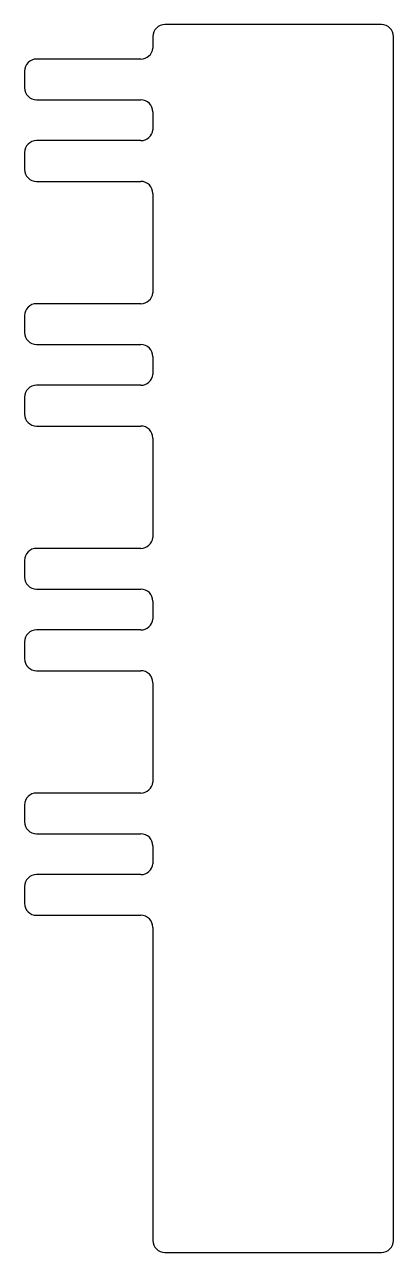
# Model space of a CAD drawing. Header units: millimetres. Extents: x -8 to 15, y 0 to 76.5.
import ezdxf

# ---------------------------------------------------------------- set-up
doc = ezdxf.new("R2010")
doc.units = ezdxf.units.MM

msp = doc.modelspace()

# ---------------------------------------------------------------- linework, layer by layer
at = {"color": 7, "linetype": 'Continuous', "lineweight": 25}
for p, q in [((14.25, 76.49), (0.75, 76.49)), ((0, 75.74), (0, 75.015)), ((15, 0.75), (15, 75.74)), ((-0.746, 74.34), (-7.25, 74.34)), ((-8, 73.59), (-8, 72.55)), ((-7.25, 71.8), (-0.75, 71.8)), ((0, 71.05), (0, 69.935)), ((-0.746, 69.26), (-7.25, 69.26)), ((-8, 68.51), (-8, 67.47)), ((-7.25, 66.72), (-0.75, 66.72)), ((0, 65.97), (0, 59.775)), ((-0.746, 59.1), (-7.25, 59.1)), ((-8, 58.35), (-8, 57.31)), ((-7.25, 56.56), (-0.75, 56.56)), ((0, 55.81), (0, 54.695)), ((-0.746, 54.02), (-7.25, 54.02)), ((-8, 53.27), (-8, 52.23)), ((-7.25, 51.48), (-0.75, 51.48)), ((0, 50.73), (0, 44.535)), ((-0.746, 43.86), (-7.25, 43.86)), ((-8, 43.11), (-8, 42.07)), ((-7.25, 41.32), (-0.75, 41.32)), ((0, 40.57), (0, 39.455)), ((-0.746, 38.78), (-7.25, 38.78)), ((-8, 38.03), (-8, 36.99)), ((-7.25, 36.24), (-0.75, 36.24)), ((0, 35.49), (0, 29.295)), ((-0.746, 28.62), (-7.25, 28.62)), ((-8, 27.87), (-8, 26.83)), ((-7.25, 26.08), (-0.75, 26.08)), ((0, 25.33), (0, 24.215)), ((-0.746, 23.54), (-7.25, 23.54)), ((-8, 22.79), (-8, 21.75)), ((-7.25, 21), (-0.75, 21)), ((0, 20.25), (0, 0.75)), ((0.75, 0), (14.25, 0))]:
    msp.add_line(p, q, dxfattribs=at)
for centre, start, end in [((0.75, 75.74), 90, 180), ((14.25, 75.74), 0, 90), ((-0.746, 75.09), 270, 354.25291), ((-7.25, 73.59), 90, 180), ((-7.25, 72.55), 180, 270), ((-0.75, 71.05), 0, 90), ((-0.746, 70.01), 270, 354.25291), ((-7.25, 68.51), 90, 180), ((-7.25, 67.47), 180, 270), ((-0.75, 65.97), 0, 90), ((-0.746, 59.85), 270, 354.25291), ((-7.25, 58.35), 90, 180), ((-7.25, 57.31), 180, 270), ((-0.75, 55.81), 0, 90), ((-0.746, 54.77), 270, 354.25291), ((-7.25, 53.27), 90, 180), ((-7.25, 52.23), 180, 270), ((-0.75, 50.73), 0, 90), ((-0.746, 44.61), 270, 354.25291), ((-7.25, 43.11), 90, 180), ((-7.25, 42.07), 180, 270), ((-0.75, 40.57), 0, 90), ((-0.746, 39.53), 270, 354.25291), ((-7.25, 38.03), 90, 180), ((-7.25, 36.99), 180, 270), ((-0.75, 35.49), 0, 90), ((-0.746, 29.37), 270, 354.25291), ((-7.25, 27.87), 90, 180), ((-7.25, 26.83), 180, 270), ((-0.75, 25.33), 0, 90), ((-0.746, 24.29), 270, 354.25291), ((-7.25, 22.79), 90, 180), ((-7.25, 21.75), 180, 270), ((-0.75, 20.25), 0, 90), ((0.75, 0.75), 180, 270), ((14.25, 0.75), 270, 0)]:
    msp.add_arc(centre, 0.75, start, end, dxfattribs=at)

doc.saveas('drawing.dxf')
